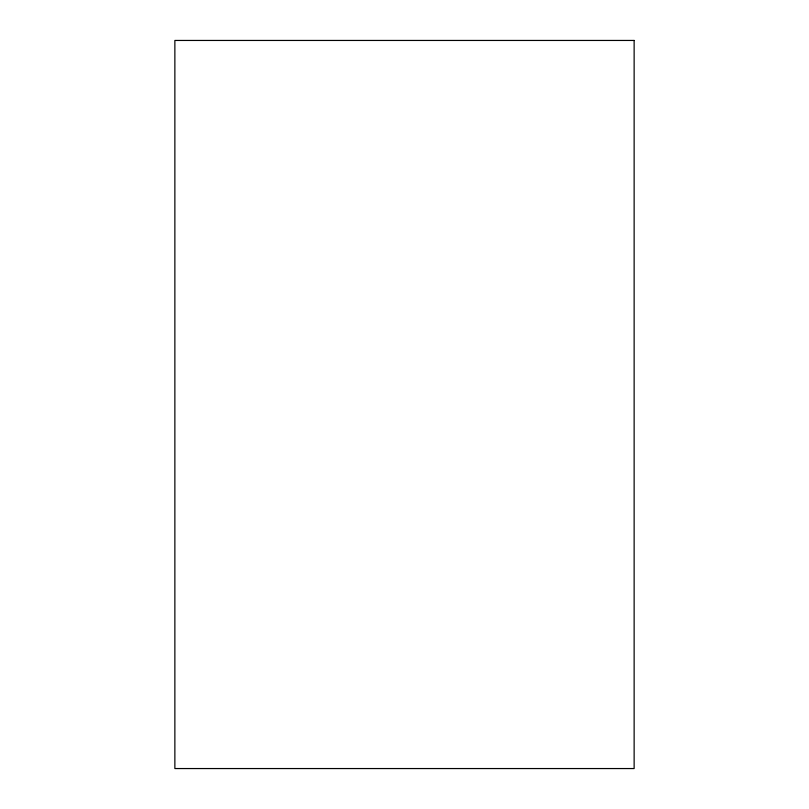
<?xml version="1.0" encoding="UTF-8"?>
<svg xmlns="http://www.w3.org/2000/svg" width="809" height="809" viewBox="0 0 809 809"><rect width="100%" height="100%" fill="white"/><g stroke="black" fill="none" stroke-linecap="round" stroke-linejoin="round"><path stroke-width="1.21" d="M634.135 40.45L174.865 40.45L174.865 768.55L634.135 768.55L634.135 40.45"/></g></svg>
